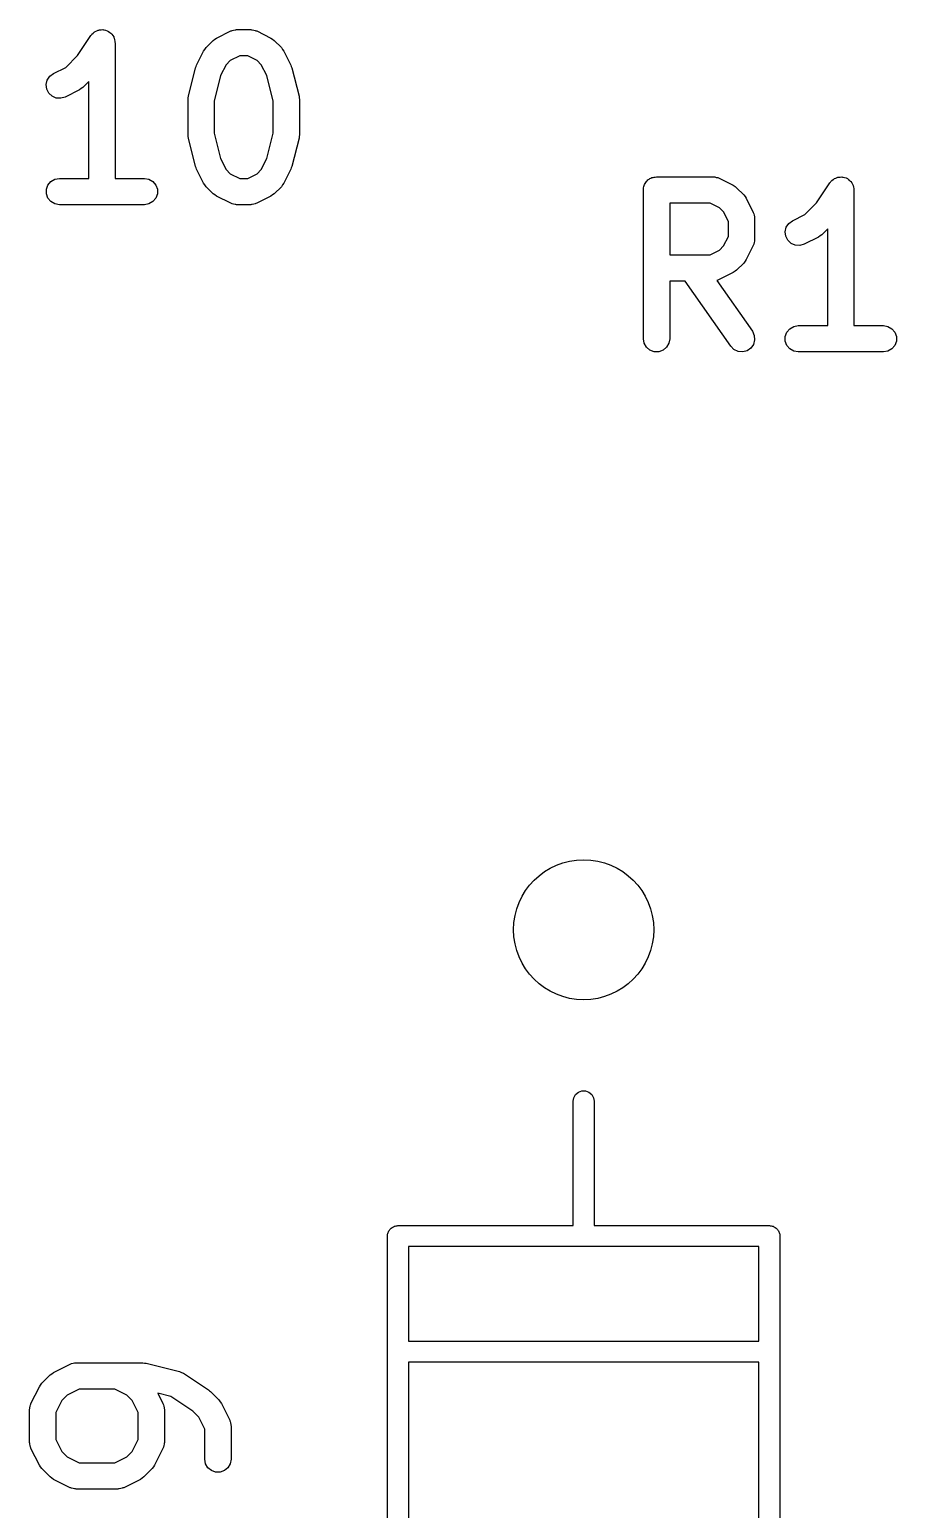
# Model space of a CAD drawing. Extents: x 25 to 125, y -131 to -25.
# Drawn here: x 97.8 to 102.75, y -96.02 to -87.57 of the extents above; entities that cross this region are included whole.
import ezdxf

# ---------------------------------------------------------------- set-up
doc = ezdxf.new("R2010")
doc.units = 0
doc.header["$MEASUREMENT"] = 0
doc.layers.add('BLACK', color=7, linetype='CONTINUOUS')

msp = doc.modelspace()

# ---------------------------------------------------------------- linework, layer by layer
at = {"layer": 'Black'}
for p, q in [((98.0758, -87.7182), (98.1526, -87.6029)), ((98.1526, -87.6029), (98.1555, -87.5999)), ((98.1555, -87.5999), (98.1575, -87.5963)), ((98.1575, -87.5963), (98.1644, -87.5906)), ((98.1644, -87.5906), (98.1706, -87.5841)), ((98.1706, -87.5841), (98.1743, -87.5822)), ((98.1743, -87.5822), (98.1775, -87.5796)), ((98.1775, -87.5796), (98.1859, -87.5765)), ((98.1859, -87.5765), (98.1939, -87.5725)), ((98.1939, -87.5725), (98.1981, -87.5721)), ((98.1981, -87.5721), (98.202, -87.5707)), ((98.202, -87.5707), (98.2109, -87.5707)), ((98.2109, -87.5707), (98.2198, -87.5697)), ((98.2198, -87.5697), (98.2239, -87.5707)), ((98.2239, -87.5707), (98.228, -87.5707)), ((98.228, -87.5707), (98.2364, -87.5737)), ((98.2364, -87.5737), (98.2451, -87.5758)), ((98.2451, -87.5758), (98.2486, -87.5781)), ((98.2486, -87.5781), (98.2525, -87.5796)), ((98.2525, -87.5796), (98.2594, -87.5853)), ((98.2594, -87.5853), (98.2668, -87.5903)), ((98.2668, -87.5903), (98.2693, -87.5936)), ((98.2693, -87.5936), (98.2725, -87.5963)), ((98.2725, -87.5963), (98.2769, -87.6041)), ((98.2769, -87.6041), (98.2822, -87.6113)), ((98.2822, -87.6113), (98.2834, -87.6153)), ((98.2834, -87.6153), (98.2855, -87.6189)), ((98.2855, -87.6189), (98.287, -87.6277)), ((98.287, -87.6277), (98.2895, -87.6363)), ((98.2895, -87.6363), (98.2893, -87.6404)), ((98.8096, -87.6724), (98.8501, -87.632)), ((98.8501, -87.632), (98.8599, -87.6251)), ((98.8599, -87.6251), (98.8696, -87.6179)), ((98.8696, -87.6179), (98.9505, -87.5774)), ((98.9505, -87.5774), (98.9547, -87.5762)), ((98.9547, -87.5762), (98.9584, -87.574)), ((98.9584, -87.574), (98.967, -87.5725)), ((98.967, -87.5725), (98.9755, -87.57)), ((98.9755, -87.57), (98.9798, -87.5703)), ((98.9798, -87.5703), (98.984, -87.5695)), ((98.984, -87.5695), (99.065, -87.5695)), ((99.065, -87.5695), (99.0693, -87.5703)), ((99.0693, -87.5703), (99.0736, -87.57)), ((99.0736, -87.57), (99.082, -87.5725)), ((99.082, -87.5725), (99.0907, -87.574)), ((99.0907, -87.574), (99.0944, -87.5762)), ((99.0944, -87.5762), (99.0985, -87.5774)), ((99.0985, -87.5774), (99.1795, -87.6179)), ((99.1795, -87.6179), (99.1891, -87.6251)), ((99.1891, -87.6251), (99.199, -87.632)), ((99.199, -87.632), (99.2395, -87.6724)), ((98.0087, -87.7853), (98.0758, -87.7182)), ((98.2893, -87.6404), (98.29, -87.6445)), ((98.29, -87.6445), (98.29, -88.4195)), ((98.7551, -87.7729), (98.7955, -87.6919)), ((98.7955, -87.6919), (98.8027, -87.6823)), ((98.8027, -87.6823), (98.8096, -87.6724)), ((99.0018, -87.7195), (98.9475, -87.7466)), ((99.0473, -87.7195), (99.0018, -87.7195)), ((99.1015, -87.7466), (99.0473, -87.7195)), ((99.2395, -87.6724), (99.2463, -87.6823)), ((99.2463, -87.6823), (99.2535, -87.6919)), ((99.2535, -87.6919), (99.294, -87.7729)), ((97.9386, -87.8203), (98.0087, -87.7853)), ((98.7089, -87.9501), (98.7494, -87.7882)), ((98.7494, -87.7882), (98.7527, -87.7807)), ((98.7527, -87.7807), (98.7551, -87.7729)), ((98.9243, -87.7699), (98.8929, -87.8326)), ((98.9475, -87.7466), (98.9243, -87.7699)), ((99.1248, -87.7699), (99.1015, -87.7466)), ((99.1561, -87.8326), (99.1248, -87.7699)), ((99.294, -87.7729), (99.2963, -87.7807)), ((99.2963, -87.7807), (99.2997, -87.7882)), ((99.2997, -87.7882), (99.3401, -87.9501)), ((97.8973, -87.8829), (97.9033, -87.8576)), ((97.9003, -87.9088), (97.8973, -87.8829)), ((97.9033, -87.8576), (97.9177, -87.8358)), ((97.9177, -87.8358), (97.9386, -87.8203)), ((98.14, -87.8661), (98.1061, -87.8999)), ((98.14, -88.4195), (98.14, -87.8661)), ((98.8929, -87.8326), (98.8567, -87.9776)), ((99.1924, -87.9776), (99.1561, -87.8326)), ((97.9119, -87.9321), (97.9003, -87.9088)), ((97.9308, -87.95), (97.9119, -87.9321)), ((97.9547, -87.9603), (97.9308, -87.95)), ((97.9807, -87.9619), (97.9547, -87.9603)), ((98.0057, -87.9545), (97.9807, -87.9619)), ((98.0866, -87.914), (98.0057, -87.9545)), ((98.0963, -87.9068), (98.0866, -87.914)), ((98.1061, -87.8999), (98.0963, -87.9068)), ((98.7067, -87.9683), (98.7083, -87.9593)), ((98.7067, -88.1707), (98.7067, -87.9683)), ((98.7083, -87.9593), (98.7089, -87.9501)), ((99.3401, -87.9501), (99.3408, -87.9593)), ((99.3408, -87.9593), (99.3424, -87.9683)), ((99.3424, -87.9683), (99.3424, -88.1707)), ((98.8567, -87.9776), (98.8567, -88.1615)), ((99.1924, -88.1615), (99.1924, -87.9776)), ((98.7083, -88.1797), (98.7067, -88.1707)), ((98.7089, -88.1889), (98.7083, -88.1797)), ((98.7494, -88.3508), (98.7089, -88.1889)), ((98.8567, -88.1615), (98.8929, -88.3064)), ((99.1561, -88.3064), (99.1924, -88.1615)), ((99.3401, -88.1889), (99.2997, -88.3508)), ((99.3408, -88.1797), (99.3401, -88.1889)), ((99.3424, -88.1707), (99.3408, -88.1797)), ((98.8929, -88.3064), (98.9243, -88.3691)), ((99.1248, -88.3691), (99.1561, -88.3064)), ((98.7527, -88.3583), (98.7494, -88.3508)), ((98.7551, -88.3662), (98.7527, -88.3583)), ((98.7955, -88.4471), (98.7551, -88.3662)), ((98.9243, -88.3691), (98.9475, -88.3924)), ((98.9475, -88.3924), (99.0018, -88.4195)), ((99.0473, -88.4195), (99.1015, -88.3924)), ((99.1015, -88.3924), (99.1248, -88.3691)), ((99.294, -88.3662), (99.2535, -88.4471)), ((99.2963, -88.3583), (99.294, -88.3662)), ((99.2997, -88.3508), (99.2963, -88.3583)), ((97.8983, -88.4815), (97.9072, -88.457)), ((97.8983, -88.5075), (97.8983, -88.4815)), ((97.9072, -88.457), (97.9239, -88.4371)), ((97.9239, -88.4371), (97.9465, -88.424)), ((97.9465, -88.424), (97.9721, -88.4195)), ((97.9721, -88.4195), (98.14, -88.4195)), ((98.29, -88.4195), (98.4579, -88.4195)), ((98.4579, -88.4195), (98.4835, -88.424)), ((98.4835, -88.424), (98.5061, -88.4371)), ((98.5061, -88.4371), (98.5228, -88.457)), ((98.5228, -88.457), (98.5317, -88.4815)), ((98.5317, -88.4815), (98.5317, -88.5075)), ((98.8027, -88.4568), (98.7955, -88.4471)), ((98.8096, -88.4666), (98.8027, -88.4568)), ((98.8501, -88.5071), (98.8096, -88.4666)), ((99.0018, -88.4195), (99.0473, -88.4195)), ((99.2395, -88.4666), (99.199, -88.5071)), ((99.2463, -88.4568), (99.2395, -88.4666)), ((99.2535, -88.4471), (99.2463, -88.4568)), ((101.306, -88.4853), (101.307, -88.4789)), ((101.307, -88.4723), (101.309, -88.4661)), ((101.307, -88.4789), (101.307, -88.4723)), ((101.309, -88.4661), (101.31, -88.4597)), ((101.31, -88.4597), (101.313, -88.454)), ((101.313, -88.454), (101.316, -88.4478)), ((101.316, -88.4478), (101.32, -88.4428)), ((101.32, -88.4428), (101.323, -88.4371)), ((101.323, -88.4371), (101.328, -88.4329)), ((101.328, -88.4329), (101.332, -88.4279)), ((101.332, -88.4279), (101.338, -88.4246)), ((101.338, -88.4246), (101.343, -88.4204)), ((101.343, -88.4204), (101.349, -88.4181)), ((101.349, -88.4181), (101.355, -88.4148)), ((101.355, -88.4148), (101.361, -88.4137)), ((101.361, -88.4137), (101.368, -88.4115)), ((101.368, -88.4115), (101.374, -88.4115)), ((101.374, -88.4115), (101.381, -88.4103)), ((101.381, -88.4103), (101.704, -88.4103)), ((101.704, -88.4103), (101.709, -88.4111)), ((101.709, -88.4111), (101.713, -88.4108)), ((101.713, -88.4108), (101.721, -88.4133)), ((101.721, -88.4133), (101.73, -88.4148)), ((101.73, -88.4148), (101.734, -88.417)), ((101.734, -88.417), (101.738, -88.4182)), ((101.738, -88.4182), (101.819, -88.4587)), ((101.819, -88.4587), (101.829, -88.4659)), ((101.829, -88.4659), (101.838, -88.4728)), ((101.838, -88.4728), (101.879, -88.5132)), ((102.294, -88.559), (102.371, -88.4437)), ((102.371, -88.4437), (102.374, -88.4407)), ((102.374, -88.4407), (102.376, -88.4371)), ((102.376, -88.4371), (102.382, -88.4314)), ((102.382, -88.4314), (102.389, -88.4249)), ((102.389, -88.4249), (102.392, -88.423)), ((102.392, -88.423), (102.396, -88.4204)), ((102.396, -88.4204), (102.404, -88.4173)), ((102.404, -88.4173), (102.412, -88.4133)), ((102.412, -88.4133), (102.416, -88.4129)), ((102.416, -88.4129), (102.42, -88.4115)), ((102.42, -88.4115), (102.429, -88.4115)), ((102.429, -88.4115), (102.438, -88.4105)), ((102.438, -88.4105), (102.442, -88.4115)), ((102.442, -88.4115), (102.446, -88.4115)), ((102.446, -88.4115), (102.454, -88.4145)), ((102.454, -88.4145), (102.463, -88.4166)), ((102.463, -88.4166), (102.467, -88.4189)), ((102.467, -88.4189), (102.471, -88.4204)), ((102.471, -88.4204), (102.477, -88.4261)), ((102.477, -88.4261), (102.485, -88.4311)), ((102.485, -88.4311), (102.487, -88.4344)), ((102.487, -88.4344), (102.49, -88.4371)), ((102.49, -88.4371), (102.495, -88.4449)), ((102.495, -88.4449), (102.5, -88.4521)), ((102.5, -88.4521), (102.501, -88.4561)), ((102.501, -88.4561), (102.504, -88.4597)), ((102.504, -88.4597), (102.505, -88.4685)), ((102.505, -88.4685), (102.508, -88.4771)), ((102.508, -88.4771), (102.507, -88.4812)), ((102.507, -88.4812), (102.508, -88.4853)), ((97.9072, -88.532), (97.8983, -88.5075)), ((97.9239, -88.552), (97.9072, -88.532)), ((97.9465, -88.565), (97.9239, -88.552)), ((97.9721, -88.5695), (97.9465, -88.565)), ((98.4835, -88.565), (98.4579, -88.5695)), ((98.5061, -88.552), (98.4835, -88.565)), ((98.5228, -88.532), (98.5061, -88.552)), ((98.5317, -88.5075), (98.5228, -88.532)), ((98.8599, -88.514), (98.8501, -88.5071)), ((98.8696, -88.5211), (98.8599, -88.514)), ((98.9505, -88.5616), (98.8696, -88.5211)), ((98.9547, -88.5628), (98.9505, -88.5616)), ((98.9584, -88.565), (98.9547, -88.5628)), ((98.967, -88.5665), (98.9584, -88.565)), ((98.9755, -88.569), (98.967, -88.5665)), ((99.082, -88.5665), (99.0736, -88.569)), ((99.0907, -88.565), (99.082, -88.5665)), ((99.0944, -88.5628), (99.0907, -88.565)), ((99.0985, -88.5616), (99.0944, -88.5628)), ((99.1795, -88.5211), (99.0985, -88.5616)), ((99.1892, -88.514), (99.1795, -88.5211)), ((99.199, -88.5071), (99.1892, -88.514)), ((101.306, -89.3353), (101.306, -88.4853)), ((101.456, -88.5603), (101.456, -88.8556)), ((101.687, -88.5603), (101.456, -88.5603)), ((101.741, -88.5874), (101.687, -88.5603)), ((101.879, -88.5132), (101.886, -88.5231)), ((101.886, -88.5231), (101.893, -88.5327)), ((101.893, -88.5327), (101.933, -88.6137)), ((102.227, -88.6261), (102.294, -88.559)), ((102.508, -88.4853), (102.508, -89.2603)), ((98.4579, -88.5695), (97.9721, -88.5695)), ((98.9798, -88.5688), (98.9755, -88.569)), ((98.984, -88.5695), (98.9798, -88.5688)), ((99.065, -88.5695), (98.984, -88.5695)), ((99.0693, -88.5688), (99.065, -88.5695)), ((99.0736, -88.569), (99.0693, -88.5688)), ((101.764, -88.6107), (101.741, -88.5874)), ((101.791, -88.6649), (101.764, -88.6107)), ((101.933, -88.6137), (101.935, -88.6178)), ((101.935, -88.6178), (101.937, -88.6216)), ((101.937, -88.6216), (101.938, -88.6302)), ((101.938, -88.6302), (101.941, -88.6387)), ((101.941, -88.6387), (101.941, -88.643)), ((101.941, -88.643), (101.941, -88.6472)), ((101.941, -88.6472), (101.941, -88.7687)), ((102.157, -88.6611), (102.227, -88.6261)), ((101.791, -88.751), (101.791, -88.6649)), ((102.115, -88.7237), (102.121, -88.6984)), ((102.118, -88.7496), (102.115, -88.7237)), ((102.121, -88.6984), (102.136, -88.6766)), ((102.136, -88.6766), (102.157, -88.6611)), ((102.358, -88.7069), (102.324, -88.7407)), ((102.358, -89.2603), (102.358, -88.7069)), ((101.741, -88.8284), (101.764, -88.8052)), ((101.764, -88.8052), (101.791, -88.751)), ((101.933, -88.8022), (101.893, -88.8832)), ((101.935, -88.7981), (101.933, -88.8022)), ((101.937, -88.7943), (101.935, -88.7981)), ((101.938, -88.7857), (101.937, -88.7943)), ((101.941, -88.7772), (101.938, -88.7857)), ((101.941, -88.7687), (101.941, -88.7729)), ((101.941, -88.7729), (101.941, -88.7772)), ((102.13, -88.7729), (102.118, -88.7496)), ((102.149, -88.7908), (102.13, -88.7729)), ((102.173, -88.8011), (102.149, -88.7908)), ((102.199, -88.8027), (102.173, -88.8011)), ((102.224, -88.7953), (102.199, -88.8027)), ((102.305, -88.7548), (102.224, -88.7953)), ((102.314, -88.7476), (102.305, -88.7548)), ((102.324, -88.7407), (102.314, -88.7476)), ((101.456, -88.8556), (101.687, -88.8556)), ((101.687, -88.8556), (101.741, -88.8284)), ((101.879, -88.9026), (101.838, -88.9431)), ((101.886, -88.8928), (101.879, -88.9026)), ((101.893, -88.8832), (101.886, -88.8928)), ((101.819, -88.9572), (101.738, -88.9976)), ((101.829, -88.95), (101.819, -88.9572)), ((101.838, -88.9431), (101.829, -88.95)), ((101.544, -89.0056), (101.456, -89.0056)), ((101.456, -89.0056), (101.456, -89.3353)), ((101.805, -89.3783), (101.544, -89.0056)), ((101.73, -89.001), (101.725, -89.002)), ((101.725, -89.002), (101.928, -89.2923)), ((101.734, -88.9989), (101.73, -89.001)), ((101.738, -88.9976), (101.734, -88.9989)), ((101.928, -89.2923), (101.939, -89.3159)), ((101.939, -89.3159), (101.941, -89.3419)), ((102.116, -89.3223), (102.125, -89.2978)), ((102.116, -89.3483), (102.116, -89.3223)), ((102.125, -89.2978), (102.142, -89.2779)), ((102.142, -89.2779), (102.165, -89.2648)), ((102.165, -89.2648), (102.19, -89.2603)), ((102.19, -89.2603), (102.358, -89.2603)), ((102.508, -89.2603), (102.676, -89.2603)), ((102.676, -89.2603), (102.702, -89.2648)), ((102.702, -89.2648), (102.724, -89.2779)), ((102.724, -89.2779), (102.741, -89.2978)), ((102.741, -89.2978), (102.75, -89.3223)), ((102.75, -89.3223), (102.75, -89.3483)), ((101.31, -89.361), (101.306, -89.3353)), ((101.323, -89.3835), (101.31, -89.361)), ((101.343, -89.4003), (101.323, -89.3835)), ((101.368, -89.4092), (101.343, -89.4003)), ((101.394, -89.4092), (101.368, -89.4092)), ((101.418, -89.4003), (101.394, -89.4092)), ((101.438, -89.3835), (101.418, -89.4003)), ((101.451, -89.361), (101.438, -89.3835)), ((101.456, -89.3353), (101.451, -89.361)), ((101.823, -89.3968), (101.805, -89.3783)), ((101.847, -89.4078), (101.823, -89.3968)), ((101.873, -89.41), (101.847, -89.4078)), ((101.898, -89.4033), (101.873, -89.41)), ((101.919, -89.3884), (101.898, -89.4033)), ((101.934, -89.367), (101.919, -89.3884)), ((101.941, -89.3419), (101.934, -89.367)), ((102.125, -89.3728), (102.116, -89.3483)), ((102.142, -89.3928), (102.125, -89.3728)), ((102.165, -89.4058), (102.142, -89.3928)), ((102.19, -89.4103), (102.165, -89.4058)), ((102.676, -89.4103), (102.19, -89.4103)), ((102.702, -89.4058), (102.676, -89.4103)), ((102.724, -89.3928), (102.702, -89.4058)), ((102.741, -89.3728), (102.724, -89.3928)), ((102.75, -89.3483), (102.741, -89.3728)), ((100.935, -93.638), (100.955, -93.6309)), ((100.955, -93.6309), (100.975, -93.6309)), ((100.975, -93.6309), (100.995, -93.638)), ((100.905, -93.69), (100.909, -93.6695)), ((100.905, -94.4), (100.905, -93.69)), ((100.909, -93.6695), (100.919, -93.6514)), ((100.919, -93.6514), (100.935, -93.638)), ((100.995, -93.638), (101.011, -93.6514)), ((101.011, -93.6514), (101.021, -93.6695)), ((101.021, -93.6695), (101.025, -93.69)), ((101.025, -93.69), (101.025, -94.4)), ((99.845, -94.46), (99.8459, -94.4548)), ((99.845, -98.58), (99.845, -94.46)), ((99.8459, -94.4496), (99.8477, -94.4447)), ((99.8459, -94.4548), (99.8459, -94.4496)), ((99.8477, -94.4447), (99.8486, -94.4395)), ((99.8486, -94.4395), (99.8512, -94.4349)), ((99.8512, -94.4349), (99.853, -94.43)), ((99.853, -94.43), (99.8564, -94.426)), ((99.8564, -94.426), (99.859, -94.4214)), ((99.859, -94.4214), (99.8631, -94.4181)), ((99.8631, -94.4181), (99.8664, -94.414)), ((99.8664, -94.414), (99.871, -94.4114)), ((99.871, -94.4114), (99.875, -94.408)), ((99.875, -94.408), (99.8799, -94.4062)), ((99.8799, -94.4062), (99.8845, -94.4036)), ((99.8845, -94.4036), (99.8897, -94.4027)), ((99.8897, -94.4027), (99.8946, -94.4009)), ((99.8946, -94.4009), (99.8998, -94.4009)), ((99.8998, -94.4009), (99.905, -94.4)), ((99.905, -94.4), (100.905, -94.4)), ((101.025, -94.4), (102.025, -94.4)), ((102.025, -94.4), (102.03, -94.4009)), ((102.03, -94.4009), (102.035, -94.4009)), ((102.035, -94.4009), (102.04, -94.4027)), ((102.04, -94.4027), (102.046, -94.4036)), ((102.046, -94.4036), (102.05, -94.4062)), ((102.05, -94.4062), (102.055, -94.408)), ((102.055, -94.408), (102.059, -94.4114)), ((102.059, -94.4114), (102.064, -94.414)), ((102.064, -94.414), (102.067, -94.4181)), ((102.067, -94.4181), (102.071, -94.4214)), ((102.071, -94.4214), (102.074, -94.426)), ((102.074, -94.426), (102.077, -94.43)), ((102.077, -94.43), (102.079, -94.4349)), ((102.079, -94.4349), (102.081, -94.4395)), ((102.081, -94.4395), (102.082, -94.4447)), ((102.082, -94.4447), (102.084, -94.4496)), ((102.084, -94.4496), (102.084, -94.4548)), ((102.084, -94.4548), (102.085, -94.46)), ((102.085, -94.46), (102.085, -98.58)), ((99.965, -94.52), (99.965, -95.06)), ((101.965, -94.52), (99.965, -94.52)), ((101.965, -95.06), (101.965, -94.52)), ((99.965, -95.06), (101.965, -95.06)), ((97.9294, -95.2458), (97.9391, -95.2386)), ((97.9391, -95.2386), (98.0343, -95.191)), ((98.0343, -95.191), (98.0385, -95.1898)), ((98.0385, -95.1898), (98.0422, -95.1876)), ((98.0422, -95.1876), (98.0509, -95.1861)), ((98.0509, -95.1861), (98.0593, -95.1836)), ((98.0593, -95.1836), (98.0636, -95.1838)), ((98.0636, -95.1838), (98.0679, -95.1831)), ((98.0679, -95.1831), (98.4488, -95.1831)), ((98.4488, -95.1831), (98.4578, -95.1847)), ((98.4578, -95.1847), (98.467, -95.1853)), ((98.467, -95.1853), (98.6575, -95.233)), ((98.6575, -95.233), (98.6691, -95.2381)), ((98.6691, -95.2381), (98.6809, -95.2433)), ((98.6809, -95.2433), (98.8237, -95.3385)), ((99.965, -95.18), (99.965, -98.52)), ((101.965, -95.18), (99.965, -95.18)), ((101.965, -98.52), (101.965, -95.18)), ((97.8103, -95.415), (97.8579, -95.3198)), ((97.8579, -95.3198), (97.8651, -95.3101)), ((97.8651, -95.3101), (97.872, -95.3003)), ((97.872, -95.3003), (97.9196, -95.2527)), ((97.9196, -95.2527), (97.9294, -95.2458)), ((97.9866, -95.3978), (97.9524, -95.4663)), ((98.017, -95.3674), (97.9866, -95.3978)), ((98.0856, -95.3331), (98.017, -95.3674)), ((98.2882, -95.3331), (98.0856, -95.3331)), ((98.3568, -95.3674), (98.2882, -95.3331)), ((98.3872, -95.3978), (98.3568, -95.3674)), ((98.4214, -95.4663), (98.3872, -95.3978)), ((98.6085, -95.3753), (98.5344, -95.3568)), ((98.5344, -95.3568), (98.5635, -95.415)), ((98.7344, -95.4592), (98.6085, -95.3753)), ((98.8237, -95.3385), (98.8291, -95.3437)), ((98.8291, -95.3437), (98.8352, -95.3479)), ((98.8352, -95.3479), (98.8828, -95.3955)), ((98.8828, -95.3955), (98.8897, -95.4054)), ((98.8897, -95.4054), (98.8968, -95.415)), ((97.8024, -95.4486), (97.8031, -95.4443)), ((97.8024, -95.639), (97.8024, -95.4486)), ((97.8029, -95.44), (97.8054, -95.4316)), ((97.8031, -95.4443), (97.8029, -95.44)), ((97.8054, -95.4316), (97.8069, -95.4229)), ((97.8069, -95.4229), (97.8091, -95.4192)), ((97.8091, -95.4192), (97.8103, -95.415)), ((97.9524, -95.4663), (97.9524, -95.6213)), ((98.4214, -95.6213), (98.4214, -95.4663)), ((98.5635, -95.415), (98.5647, -95.4192)), ((98.5647, -95.4192), (98.5669, -95.4229)), ((98.5669, -95.4229), (98.5684, -95.4316)), ((98.5684, -95.4316), (98.5709, -95.44)), ((98.5709, -95.44), (98.5707, -95.4443)), ((98.5707, -95.4443), (98.5714, -95.4486)), ((98.5714, -95.4486), (98.5714, -95.639)), ((98.7681, -95.493), (98.7344, -95.4592)), ((98.8024, -95.5615), (98.7681, -95.493)), ((98.8968, -95.415), (98.9445, -95.5103)), ((98.8024, -95.7343), (98.8024, -95.5615)), ((98.9445, -95.5103), (98.9457, -95.5144)), ((98.9457, -95.5144), (98.9479, -95.5182)), ((98.9479, -95.5182), (98.9494, -95.5268)), ((98.9494, -95.5268), (98.9519, -95.5352)), ((98.9519, -95.5352), (98.9516, -95.5396)), ((98.9516, -95.5396), (98.9524, -95.5438)), ((98.9524, -95.5438), (98.9524, -95.7343)), ((97.8031, -95.6433), (97.8024, -95.639)), ((97.8029, -95.6476), (97.8031, -95.6433)), ((97.8054, -95.656), (97.8029, -95.6476)), ((97.8069, -95.6647), (97.8054, -95.656)), ((97.8091, -95.6684), (97.8069, -95.6647)), ((97.9524, -95.6213), (97.9866, -95.6899)), ((98.3872, -95.6899), (98.4214, -95.6213)), ((98.5669, -95.6647), (98.5647, -95.6684)), ((98.5684, -95.656), (98.5669, -95.6647)), ((98.5709, -95.6476), (98.5684, -95.656)), ((98.5714, -95.639), (98.5707, -95.6433)), ((98.5707, -95.6433), (98.5709, -95.6476)), ((97.8103, -95.6726), (97.8091, -95.6684)), ((97.8579, -95.7678), (97.8103, -95.6726)), ((97.9866, -95.6899), (98.017, -95.7203)), ((98.017, -95.7203), (98.0856, -95.7545)), ((98.2882, -95.7545), (98.3568, -95.7203)), ((98.3568, -95.7203), (98.3872, -95.6899)), ((98.5635, -95.6726), (98.5159, -95.7678)), ((98.5647, -95.6684), (98.5635, -95.6726)), ((98.8069, -95.7599), (98.8024, -95.7343)), ((98.9524, -95.7343), (98.9479, -95.7599)), ((97.8651, -95.7775), (97.8579, -95.7678)), ((97.872, -95.7873), (97.8651, -95.7775)), ((97.9196, -95.8349), (97.872, -95.7873)), ((97.9294, -95.8418), (97.9196, -95.8349)), ((98.0856, -95.7545), (98.2882, -95.7545)), ((98.4542, -95.8349), (98.4444, -95.8418)), ((98.5018, -95.7873), (98.4542, -95.8349)), ((98.5087, -95.7775), (98.5018, -95.7873)), ((98.5159, -95.7678), (98.5087, -95.7775)), ((98.8199, -95.7825), (98.8069, -95.7599)), ((98.8399, -95.7992), (98.8199, -95.7825)), ((98.8644, -95.8081), (98.8399, -95.7992)), ((98.8904, -95.8081), (98.8644, -95.8081)), ((98.9149, -95.7992), (98.8904, -95.8081)), ((98.9348, -95.7825), (98.9149, -95.7992)), ((98.9479, -95.7599), (98.9348, -95.7825)), ((97.9391, -95.849), (97.9294, -95.8418)), ((98.0343, -95.8966), (97.9391, -95.849)), ((98.0385, -95.8978), (98.0343, -95.8966)), ((98.0422, -95.9), (98.0385, -95.8978)), ((98.0509, -95.9015), (98.0422, -95.9)), ((98.0593, -95.904), (98.0509, -95.9015)), ((98.0636, -95.9038), (98.0593, -95.904)), ((98.0679, -95.9045), (98.0636, -95.9038)), ((98.306, -95.9045), (98.0679, -95.9045)), ((98.3102, -95.9038), (98.306, -95.9045)), ((98.3145, -95.904), (98.3102, -95.9038)), ((98.3229, -95.9015), (98.3145, -95.904)), ((98.3316, -95.9), (98.3229, -95.9015)), ((98.3353, -95.8978), (98.3316, -95.9)), ((98.3395, -95.8966), (98.3353, -95.8978)), ((98.4347, -95.849), (98.3395, -95.8966)), ((98.4444, -95.8418), (98.4347, -95.849))]:
    msp.add_line(p, q, dxfattribs=at)
msp.add_circle((100.965, -92.71), 0.4, dxfattribs=at)
msp.add_circle((100.965, -92.71), 0.4, dxfattribs=at)

doc.saveas('drawing.dxf')
